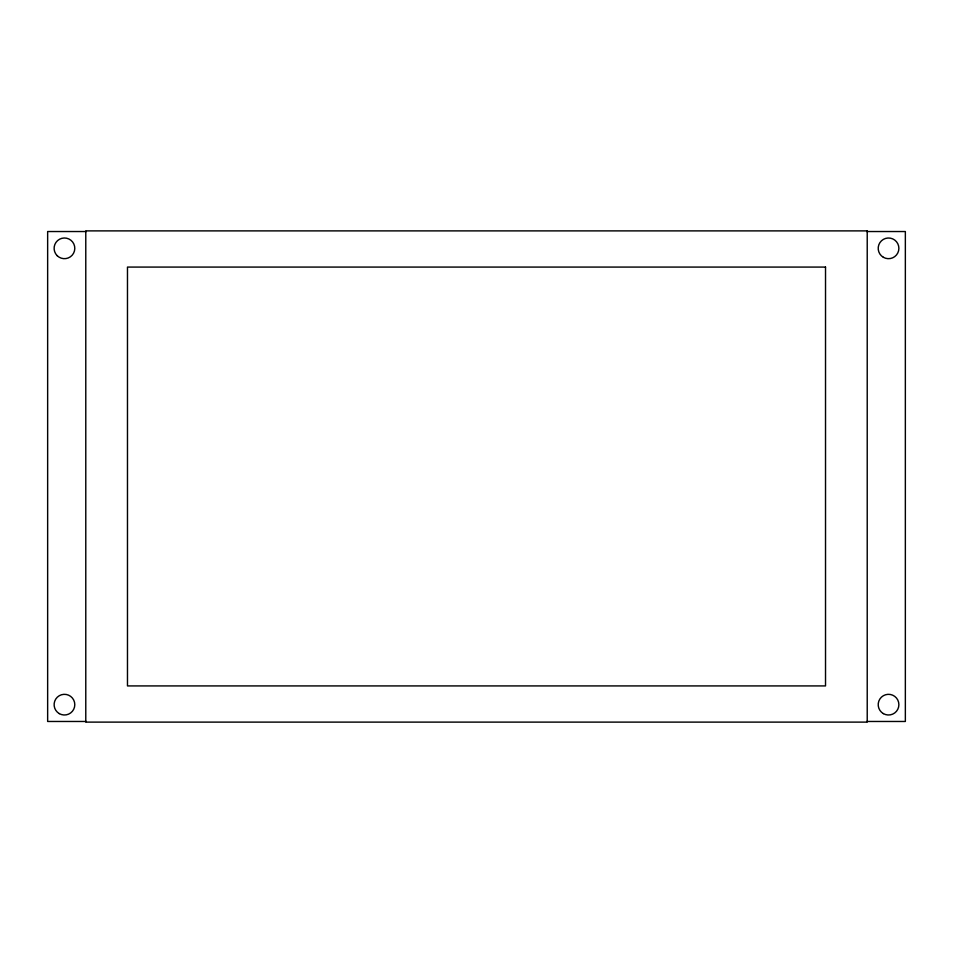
<?xml version="1.0" encoding="UTF-8"?>
<svg xmlns="http://www.w3.org/2000/svg" width="953" height="953" viewBox="0 0 953 953"><rect width="100%" height="100%" fill="white"/><g stroke="black" fill="none" stroke-linecap="round" stroke-linejoin="round"><path stroke-width="1.43" d="M86.366 231.531L47.65 231.531L47.65 721.469L86.366 721.469M866.634 231.531L905.35 231.531L905.35 721.469L866.634 721.469M867.218 230.888L85.782 230.888L85.782 722.112L867.218 722.112L867.218 230.888M825.524 267.078L127.476 267.078L127.476 685.922L825.524 685.922L825.524 267.078M57.144 255.654A10.34 10.34 0 0 0 74.441 251.02A10.34 10.34 0 0 0 61.778 238.345A10.34 10.34 0 0 0 57.144 255.654M59.289 713.618A10.34 10.34 0 0 0 74.799 704.66A10.34 10.34 0 0 0 59.289 695.702A10.34 10.34 0 0 0 59.289 713.618M883.371 713.618A10.34 10.34 0 0 0 898.882 704.66A10.34 10.34 0 0 0 883.371 695.702A10.34 10.34 0 0 0 883.371 713.618M883.371 257.298A10.34 10.34 0 0 0 898.882 248.34A10.34 10.34 0 0 0 883.371 239.382A10.34 10.34 0 0 0 883.371 257.298"/></g></svg>
